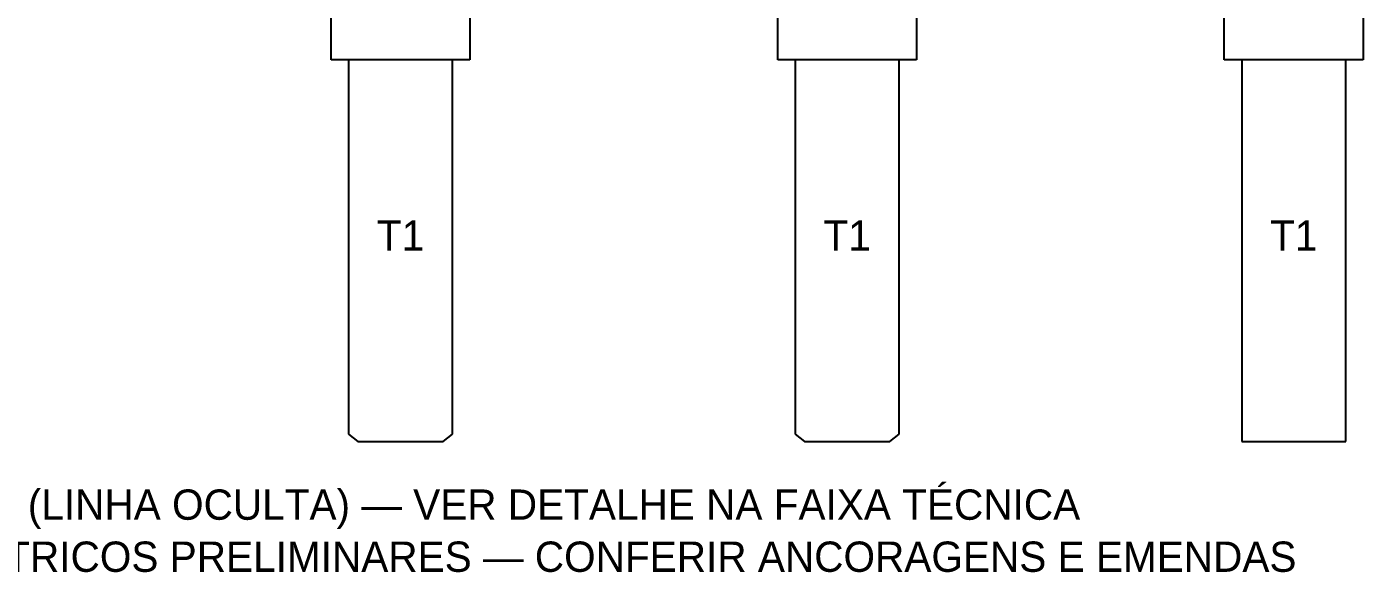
# Model space of a CAD drawing. Header units: millimetres. Extents: x 0 to 3648, y 0 to 594.
# Drawn here: x 2920.8 to 3074.7, y 304.7 to 367.5 of the extents above; entities that cross this region are included whole.
import ezdxf
from ezdxf.enums import TextEntityAlignment as Align

# ---------------------------------------------------------------- set-up
doc = ezdxf.new("R2010")
doc.units = ezdxf.units.MM
doc.layers.add('TEXTOS', color=2, linetype='CONTINUOUS')

msp = doc.modelspace()

# ---------------------------------------------------------------- linework, layer by layer
at = {"layer": 'TEXTOS'}
for p, q in [((2955.85707, 363.73883), (2955.85707, 379.73881)), ((2971.85717, 379.73881), (2971.85717, 363.73883)), ((3007.28586, 363.73883), (3007.28586, 379.73881)), ((3023.28571, 379.73881), (3023.28571, 363.73883)), ((3058.71439, 363.73883), (3058.71439, 379.73881)), ((3074.71424, 379.73881), (3074.71424, 363.73883)), ((2971.85717, 363.73883), (2955.85707, 363.73883)), ((2957.85727, 363.73883), (2957.85727, 361.77804)), ((2969.85722, 361.77804), (2969.85722, 363.73883)), ((3023.28571, 363.73883), (3007.28586, 363.73883)), ((3009.28581, 363.73883), (3009.28581, 361.77804)), ((3021.28576, 361.77804), (3021.28576, 363.73883)), ((3074.71424, 363.73883), (3058.71439, 363.73883)), ((3060.71434, 363.73883), (3060.71434, 361.73882)), ((3072.71429, 361.73882), (3072.71429, 363.73883)), ((2957.85727, 361.77804), (2957.85727, 359.81725)), ((2969.85722, 359.81725), (2969.85722, 361.77804)), ((3009.28581, 361.77804), (3009.28581, 359.81725)), ((3021.28576, 359.81725), (3021.28576, 361.77804)), ((3060.71434, 361.73882), (3060.71434, 359.73884)), ((3072.71429, 359.73884), (3072.71429, 361.73882)), ((2957.85727, 359.81725), (2957.85727, 357.85648)), ((2969.85722, 357.85648), (2969.85722, 359.81725)), ((3009.28581, 359.81725), (3009.28581, 357.85648)), ((3021.28576, 357.85648), (3021.28576, 359.81725)), ((3060.71434, 359.73884), (3060.71434, 357.73883)), ((3072.71429, 357.73883), (3072.71429, 359.73884)), ((2957.85727, 357.85648), (2957.85727, 355.89569)), ((2969.85722, 355.89569), (2969.85722, 357.85648)), ((3009.28581, 357.85648), (3009.28581, 355.89569)), ((3021.28576, 355.89569), (3021.28576, 357.85648)), ((3060.71434, 357.73883), (3060.71434, 355.73881)), ((3072.71429, 355.73881), (3072.71429, 357.73883)), ((2957.85727, 355.89569), (2957.85727, 353.9349)), ((2969.85722, 353.9349), (2969.85722, 355.89569)), ((3009.28581, 355.89569), (3009.28581, 353.9349)), ((3021.28576, 353.9349), (3021.28576, 355.89569)), ((3060.71434, 355.73881), (3060.71434, 353.73883)), ((3072.71429, 353.73883), (3072.71429, 355.73881)), ((2957.85727, 353.9349), (2957.85727, 351.97413)), ((2969.85722, 351.97413), (2969.85722, 353.9349)), ((3009.28581, 353.9349), (3009.28581, 351.97413)), ((3021.28576, 351.97413), (3021.28576, 353.9349)), ((3060.71434, 353.73883), (3060.71434, 351.73882)), ((3072.71429, 351.73882), (3072.71429, 353.73883)), ((2957.85727, 351.97413), (2957.85727, 350.01334)), ((2969.85722, 350.01334), (2969.85722, 351.97413)), ((3009.28581, 351.97413), (3009.28581, 350.01334)), ((3021.28576, 350.01334), (3021.28576, 351.97413)), ((3060.71434, 351.73882), (3060.71434, 349.73884)), ((3072.71429, 349.73884), (3072.71429, 351.73882)), ((2957.85727, 350.01334), (2957.85727, 348.05255)), ((2969.85722, 348.05255), (2969.85722, 350.01334)), ((3009.28581, 350.01334), (3009.28581, 348.05255)), ((3021.28576, 348.05255), (3021.28576, 350.01334)), ((3060.71434, 349.73884), (3060.71434, 347.73883)), ((3072.71429, 347.73883), (3072.71429, 349.73884)), ((2957.85727, 348.05255), (2957.85727, 346.09175)), ((2969.85722, 346.09175), (2969.85722, 348.05255)), ((3009.28581, 348.05255), (3009.28581, 346.09175)), ((3021.28576, 346.09175), (3021.28576, 348.05255)), ((3060.71434, 347.73883), (3060.71434, 345.73881)), ((3072.71429, 345.73881), (3072.71429, 347.73883)), ((2957.85727, 346.09175), (2957.85727, 344.13099)), ((2969.85722, 344.13099), (2969.85722, 346.09175)), ((3009.28581, 346.09175), (3009.28581, 344.13099)), ((3021.28576, 344.13099), (3021.28576, 346.09175)), ((3060.71434, 345.73881), (3060.71434, 343.73883)), ((3072.71429, 343.73883), (3072.71429, 345.73881)), ((2957.85727, 344.13099), (2957.85727, 342.1702)), ((2969.85722, 342.1702), (2969.85722, 344.13099)), ((3009.28581, 344.13099), (3009.28581, 342.1702)), ((3021.28576, 342.1702), (3021.28576, 344.13099)), ((3060.71434, 343.73883), (3060.71434, 341.73882)), ((3072.71429, 341.73882), (3072.71429, 343.73883)), ((2957.85727, 342.1702), (2957.85727, 340.2094)), ((2969.85722, 340.2094), (2969.85722, 342.1702)), ((3009.28581, 342.1702), (3009.28581, 340.2094)), ((3021.28576, 340.2094), (3021.28576, 342.1702)), ((3060.71434, 341.73882), (3060.71434, 339.73884)), ((3072.71429, 339.73884), (3072.71429, 341.73882)), ((2957.85727, 340.2094), (2957.85727, 338.24861)), ((2969.85722, 338.24864), (2969.85722, 340.2094)), ((3009.28581, 340.2094), (3009.28581, 338.24861)), ((3021.28576, 338.24864), (3021.28576, 340.2094)), ((3060.71434, 339.73884), (3060.71434, 337.73883)), ((3072.71429, 337.73883), (3072.71429, 339.73884)), ((2957.85727, 338.24861), (2957.85727, 336.28785)), ((2969.85722, 336.28785), (2969.85722, 338.24864)), ((3009.28581, 338.24861), (3009.28581, 336.28785)), ((3021.28576, 336.28785), (3021.28576, 338.24864)), ((3060.71434, 337.73883), (3060.71434, 335.73881)), ((3072.71429, 335.73881), (3072.71429, 337.73883)), ((2957.85727, 336.28785), (2957.85727, 334.32705)), ((2969.85722, 334.32705), (2969.85722, 336.28785)), ((3009.28581, 336.28785), (3009.28581, 334.32705)), ((3021.28576, 334.32705), (3021.28576, 336.28785)), ((3060.71434, 335.73881), (3060.71434, 333.73883)), ((3072.71429, 333.73883), (3072.71429, 335.73881)), ((2957.85727, 334.32705), (2957.85727, 332.36626)), ((2969.85722, 332.36626), (2969.85722, 334.32705)), ((3009.28581, 334.32705), (3009.28581, 332.36626)), ((3021.28576, 332.36626), (3021.28576, 334.32705)), ((3060.71434, 333.73883), (3060.71434, 331.73882)), ((3072.71429, 331.73882), (3072.71429, 333.73883)), ((2957.85727, 332.36626), (2957.85727, 330.4055)), ((2969.85722, 330.4055), (2969.85722, 332.36626)), ((3009.28581, 332.36626), (3009.28581, 330.4055)), ((3021.28576, 330.4055), (3021.28576, 332.36626)), ((3060.71434, 331.73882), (3060.71434, 329.73884)), ((3072.71429, 329.73884), (3072.71429, 331.73882)), ((2957.85727, 330.4055), (2957.85727, 328.44471)), ((2969.85722, 328.44471), (2969.85722, 330.4055)), ((3009.28581, 330.4055), (3009.28581, 328.44471)), ((3021.28576, 328.44471), (3021.28576, 330.4055)), ((3060.71434, 329.73884), (3060.71434, 327.73883)), ((3072.71429, 327.73883), (3072.71429, 329.73884)), ((2957.85727, 328.44471), (2957.85727, 326.48391)), ((2969.85722, 326.48391), (2969.85722, 328.44471)), ((3009.28581, 328.44471), (3009.28581, 326.48391)), ((3021.28576, 326.48391), (3021.28576, 328.44471)), ((2957.85727, 326.48391), (2957.85727, 324.52312)), ((2969.85722, 324.52312), (2969.85722, 326.48391)), ((3009.28581, 326.48391), (3009.28581, 324.52312)), ((3021.28576, 324.52312), (3021.28576, 326.48391)), ((3060.71434, 327.73883), (3060.71434, 325.73881)), ((3072.71429, 325.73881), (3072.71429, 327.73883)), ((3060.71434, 325.73881), (3060.71434, 323.73883)), ((3072.71429, 323.73883), (3072.71429, 325.73881)), ((2957.85727, 324.52312), (2957.85727, 322.56236)), ((2969.85722, 322.56236), (2969.85722, 324.52312)), ((3009.28581, 324.52312), (3009.28581, 322.56236)), ((3021.28576, 322.56236), (3021.28576, 324.52312)), ((3060.71434, 323.73883), (3060.71434, 321.73882)), ((3072.71429, 321.73882), (3072.71429, 323.73883)), ((2957.85727, 322.56236), (2957.85727, 320.60156)), ((2969.85722, 320.60156), (2969.85722, 322.56236)), ((3009.28581, 322.56236), (3009.28581, 320.60156)), ((3021.28576, 320.60156), (3021.28576, 322.56236)), ((3060.71434, 321.73882), (3060.71434, 319.73884)), ((3072.71429, 319.73884), (3072.71429, 321.73882)), ((2957.85727, 320.60156), (2958.95528, 319.73881)), ((2968.75921, 319.73881), (2969.85722, 320.60156)), ((3009.28581, 320.60156), (3010.38381, 319.73881)), ((3020.18775, 319.73881), (3021.28576, 320.60156)), ((2958.95528, 319.73881), (2960.91592, 319.73881)), ((2960.91592, 319.73881), (2962.8768, 319.73881)), ((2962.8768, 319.73881), (2964.83769, 319.73881)), ((2964.83769, 319.73881), (2966.79833, 319.73881)), ((2966.79833, 319.73881), (2968.75921, 319.73881)), ((3010.38381, 319.73881), (3012.34445, 319.73881)), ((3012.34445, 319.73881), (3014.30534, 319.73881)), ((3014.30534, 319.73881), (3016.26623, 319.73881)), ((3016.26623, 319.73881), (3018.22686, 319.73881)), ((3018.22686, 319.73881), (3020.18775, 319.73881)), ((3060.71434, 319.73884), (3062.71429, 319.73881)), ((3062.71429, 319.73881), (3064.71424, 319.73881)), ((3064.71424, 319.73881), (3066.71444, 319.73881)), ((3066.71444, 319.73881), (3068.71439, 319.73881)), ((3068.71439, 319.73881), (3070.71434, 319.73881)), ((3070.71434, 319.73881), (3072.71429, 319.73884))]:
    msp.add_line(p, q, dxfattribs=at)

# ---------------------------------------------------------------- texts
for p in [(2963.85712, 341.73882), (3015.28566, 341.73882), (3066.71444, 341.73882)]:
    msp.add_text('T1', height=3.49231, dxfattribs=at).set_placement(p, align=Align.CENTER)
for s, p in [('– – –  DRENO NO TARDOZ (LINHA OCULTA) — VER DETALHE NA FAIXA TÉCNICA', (2861.00005, 310.73881)), ('COMPRIMENTOS GEOMÉTRICOS PRELIMINARES — CONFERIR ANCORAGENS E EMENDAS', (2861.00005, 304.73881))]:
    msp.add_text(s, height=3.49231, dxfattribs=at).set_placement(p)

doc.saveas('drawing.dxf')
